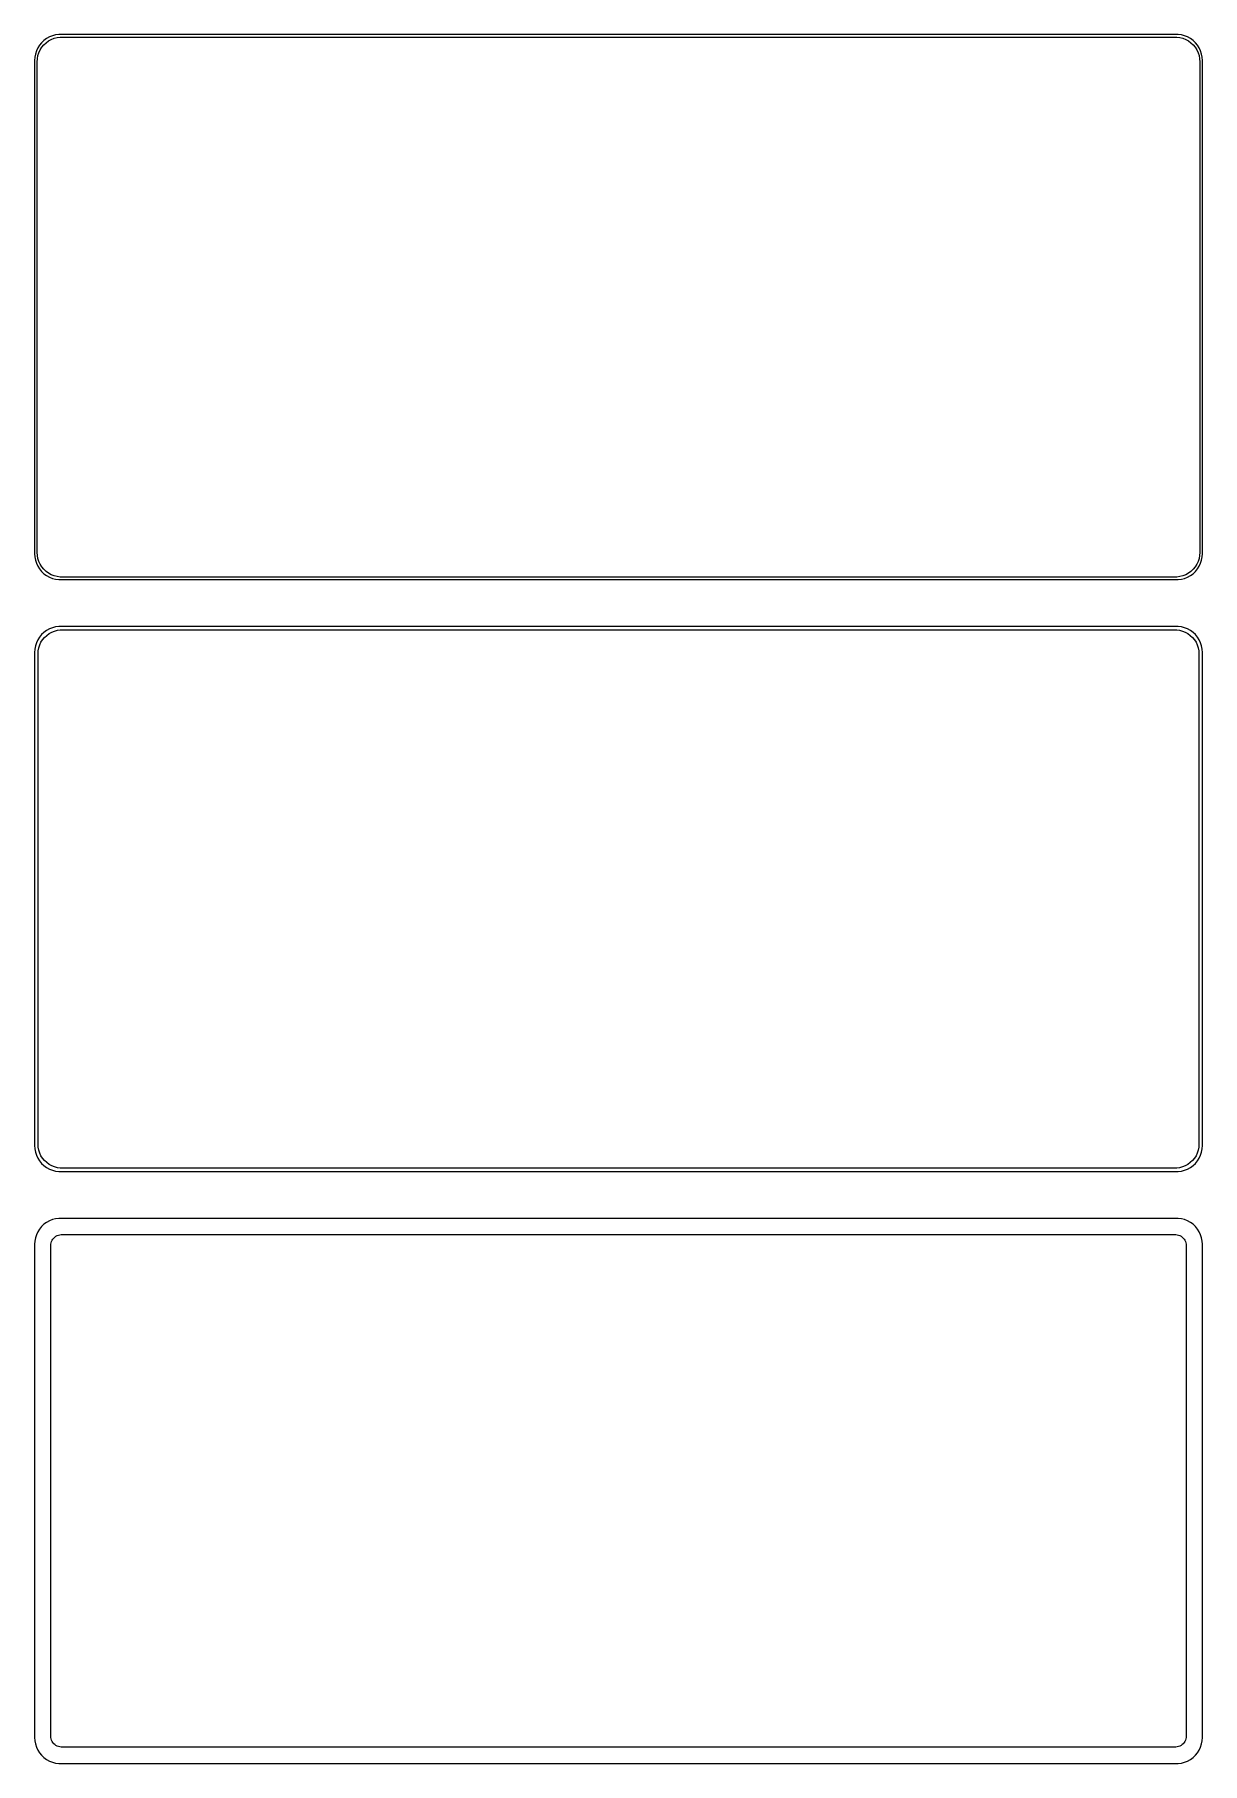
# Model space of a CAD drawing. Header units: metres. Extents: x -112 to 112, y 290 to 622.
import ezdxf

# ---------------------------------------------------------------- set-up
doc = ezdxf.new("R2010")
doc.units = ezdxf.units.M

msp = doc.modelspace()

# ---------------------------------------------------------------- linework, layer by layer
for p, q in [((-111.882, 619.909), (-112.149, 619.341)), ((-111.545, 620.439), (-111.882, 619.909)), ((-111.666, 618.999), (-111.412, 619.538)), ((-111.145, 620.923), (-111.545, 620.439)), ((-111.412, 619.538), (-111.093, 620.042)), ((-110.687, 621.353), (-111.145, 620.923)), ((-111.093, 620.042), (-110.713, 620.502)), ((-110.713, 620.502), (-110.278, 620.91)), ((-110.179, 621.722), (-110.687, 621.353)), ((-110.278, 620.91), (-109.795, 621.261)), ((-109.629, 622.024), (-110.179, 621.722)), ((-109.795, 621.261), (-109.272, 621.548)), ((-109.045, 622.255), (-109.629, 622.024)), ((-109.272, 621.548), (-108.718, 621.768)), ((-108.437, 622.411), (-109.045, 622.255)), ((-108.718, 621.768), (-108.14, 621.916)), ((-107.814, 622.49), (-108.437, 622.411)), ((-108.14, 621.916), (-107.548, 621.991)), ((107.814, 622.49), (-107.814, 622.49)), ((-107.548, 621.991), (107.548, 621.991)), ((107.548, 621.991), (108.14, 621.916)), ((108.437, 622.411), (107.814, 622.49)), ((108.14, 621.916), (108.718, 621.768)), ((109.045, 622.255), (108.437, 622.411)), ((108.718, 621.768), (109.272, 621.548)), ((109.629, 622.024), (109.045, 622.255)), ((109.272, 621.548), (109.795, 621.261)), ((110.179, 621.722), (109.629, 622.024)), ((109.795, 621.261), (110.278, 620.91)), ((110.687, 621.353), (110.179, 621.722)), ((110.278, 620.91), (110.713, 620.502)), ((111.145, 620.923), (110.687, 621.353)), ((110.713, 620.502), (111.093, 620.042)), ((111.093, 620.042), (111.412, 619.538)), ((111.545, 620.439), (111.145, 620.923)), ((111.412, 619.538), (111.666, 618.999)), ((111.882, 619.909), (111.545, 620.439)), ((112.149, 619.341), (111.882, 619.909)), ((-112.461, 618.127), (-112.5, 617.5)), ((-112.5, 617.5), (-112.5, 522.5)), ((-112.343, 618.743), (-112.461, 618.127)), ((-112.149, 619.341), (-112.343, 618.743)), ((-112, 617.25), (-111.963, 617.845)), ((-112, 522.75), (-112, 617.25)), ((-111.963, 617.845), (-111.851, 618.431)), ((-111.851, 618.431), (-111.666, 618.999)), ((111.666, 618.999), (111.851, 618.431)), ((111.851, 618.431), (111.963, 617.845)), ((111.963, 617.845), (112, 617.25)), ((112, 617.25), (112, 522.75)), ((112.343, 618.743), (112.149, 619.341)), ((112.461, 618.127), (112.343, 618.743)), ((112.5, 617.5), (112.461, 618.127)), ((112.5, 522.5), (112.5, 617.5)), ((-112.5, 522.5), (-112.461, 521.873)), ((-112.461, 521.873), (-112.343, 521.257)), ((-112.343, 521.257), (-112.149, 520.659)), ((-112.149, 520.659), (-111.882, 520.091)), ((-111.963, 522.155), (-112, 522.75)), ((-111.851, 521.569), (-111.963, 522.155)), ((-111.882, 520.091), (-111.545, 519.561)), ((-111.666, 521.001), (-111.851, 521.569)), ((-111.412, 520.462), (-111.666, 521.001)), ((-111.545, 519.561), (-111.145, 519.077)), ((-111.093, 519.958), (-111.412, 520.462)), ((-110.713, 519.498), (-111.093, 519.958)), ((-110.278, 519.09), (-110.713, 519.498)), ((110.713, 519.498), (110.278, 519.09)), ((111.093, 519.958), (110.713, 519.498)), ((111.412, 520.462), (111.093, 519.958)), ((111.145, 519.077), (111.545, 519.561)), ((111.666, 521.001), (111.412, 520.462)), ((111.545, 519.561), (111.882, 520.091)), ((111.851, 521.569), (111.666, 521.001)), ((111.963, 522.155), (111.851, 521.569)), ((111.882, 520.091), (112.149, 520.659)), ((112, 522.75), (111.963, 522.155)), ((112.149, 520.659), (112.343, 521.257)), ((112.343, 521.257), (112.461, 521.873)), ((112.461, 521.873), (112.5, 522.5)), ((-111.145, 519.077), (-110.687, 518.647)), ((-110.687, 518.647), (-110.179, 518.278)), ((-109.795, 518.739), (-110.278, 519.09)), ((-110.179, 518.278), (-109.629, 517.976)), ((-109.272, 518.452), (-109.795, 518.739)), ((-109.629, 517.976), (-109.045, 517.745)), ((-108.718, 518.232), (-109.272, 518.452)), ((-109.045, 517.745), (-108.437, 517.589)), ((-108.14, 518.084), (-108.718, 518.232)), ((-108.437, 517.589), (-107.814, 517.51)), ((-107.548, 518.009), (-108.14, 518.084)), ((-107.814, 517.51), (107.814, 517.51)), ((107.548, 518.009), (-107.548, 518.009)), ((108.14, 518.084), (107.548, 518.009)), ((107.814, 517.51), (108.437, 517.589)), ((108.718, 518.232), (108.14, 518.084)), ((108.437, 517.589), (109.045, 517.745)), ((109.272, 518.452), (108.718, 518.232)), ((109.045, 517.745), (109.629, 517.976)), ((109.795, 518.739), (109.272, 518.452)), ((109.629, 517.976), (110.179, 518.278)), ((110.278, 519.09), (109.795, 518.739)), ((110.179, 518.278), (110.687, 518.647)), ((110.687, 518.647), (111.145, 519.077)), ((-111.545, 506.439), (-111.882, 505.909)), ((-111.145, 506.923), (-111.545, 506.439)), ((-110.687, 507.353), (-111.145, 506.923)), ((-110.954, 505.941), (-110.588, 506.384)), ((-110.179, 507.722), (-110.687, 507.353)), ((-110.588, 506.384), (-110.168, 506.778)), ((-109.629, 508.024), (-110.179, 507.722)), ((-110.168, 506.778), (-109.703, 507.116)), ((-109.703, 507.116), (-109.199, 507.393)), ((-109.045, 508.255), (-109.629, 508.024)), ((-109.199, 507.393), (-108.665, 507.604)), ((-108.437, 508.411), (-109.045, 508.255)), ((-108.665, 507.604), (-108.108, 507.747)), ((-107.814, 508.49), (-108.437, 508.411)), ((-108.108, 507.747), (-107.537, 507.819)), ((107.814, 508.49), (-107.814, 508.49)), ((-107.537, 507.819), (107.537, 507.819)), ((107.537, 507.819), (108.108, 507.747)), ((108.437, 508.411), (107.814, 508.49)), ((108.108, 507.747), (108.665, 507.604)), ((109.045, 508.255), (108.437, 508.411)), ((108.665, 507.604), (109.199, 507.393)), ((109.629, 508.024), (109.045, 508.255)), ((109.199, 507.393), (109.703, 507.116)), ((110.179, 507.722), (109.629, 508.024)), ((109.703, 507.116), (110.168, 506.778)), ((110.168, 506.778), (110.588, 506.384)), ((110.687, 507.353), (110.179, 507.722)), ((110.588, 506.384), (110.954, 505.941)), ((111.145, 506.923), (110.687, 507.353)), ((111.545, 506.439), (111.145, 506.923)), ((111.882, 505.909), (111.545, 506.439)), ((-112.461, 504.127), (-112.5, 503.5)), ((-112.5, 503.5), (-112.5, 408.5)), ((-112.343, 504.743), (-112.461, 504.127)), ((-112.149, 505.341), (-112.343, 504.743)), ((-111.882, 505.909), (-112.149, 505.341)), ((-111.828, 503.25), (-111.792, 503.824)), ((-111.828, 408.75), (-111.828, 503.25)), ((-111.792, 503.824), (-111.685, 504.389)), ((-111.685, 504.389), (-111.507, 504.935)), ((-111.507, 504.935), (-111.262, 505.456)), ((-111.262, 505.456), (-110.954, 505.941)), ((110.954, 505.941), (111.262, 505.456)), ((111.262, 505.456), (111.507, 504.935)), ((111.507, 504.935), (111.685, 504.389)), ((111.685, 504.389), (111.792, 503.824)), ((111.792, 503.824), (111.828, 503.25)), ((111.828, 503.25), (111.828, 408.75)), ((112.149, 505.341), (111.882, 505.909)), ((112.343, 504.743), (112.149, 505.341)), ((112.461, 504.127), (112.343, 504.743)), ((112.5, 503.5), (112.461, 504.127)), ((112.5, 408.5), (112.5, 503.5)), ((-112.5, 408.5), (-112.461, 407.873)), ((-112.461, 407.873), (-112.343, 407.257)), ((-112.343, 407.257), (-112.149, 406.659)), ((-112.149, 406.659), (-111.882, 406.091)), ((-111.792, 408.176), (-111.828, 408.75)), ((-111.685, 407.611), (-111.792, 408.176)), ((-111.507, 407.065), (-111.685, 407.611)), ((-111.262, 406.544), (-111.507, 407.065)), ((-110.954, 406.059), (-111.262, 406.544)), ((111.262, 406.544), (110.954, 406.059)), ((111.507, 407.065), (111.262, 406.544)), ((111.685, 407.611), (111.507, 407.065)), ((111.792, 408.176), (111.685, 407.611)), ((111.828, 408.75), (111.792, 408.176)), ((111.882, 406.091), (112.149, 406.659)), ((112.149, 406.659), (112.343, 407.257)), ((112.343, 407.257), (112.461, 407.873)), ((112.461, 407.873), (112.5, 408.5)), ((-111.882, 406.091), (-111.545, 405.561)), ((-111.545, 405.561), (-111.145, 405.077)), ((-111.145, 405.077), (-110.687, 404.647)), ((-110.588, 405.616), (-110.954, 406.059)), ((-110.687, 404.647), (-110.179, 404.278)), ((-110.168, 405.222), (-110.588, 405.616)), ((-110.179, 404.278), (-109.629, 403.976)), ((-109.703, 404.884), (-110.168, 405.222)), ((-109.199, 404.607), (-109.703, 404.884)), ((-109.629, 403.976), (-109.045, 403.745)), ((-108.665, 404.396), (-109.199, 404.607)), ((-109.045, 403.745), (-108.437, 403.589)), ((-108.108, 404.253), (-108.665, 404.396)), ((-108.437, 403.589), (-107.814, 403.51)), ((-107.537, 404.181), (-108.108, 404.253)), ((-107.814, 403.51), (107.814, 403.51)), ((107.537, 404.181), (-107.537, 404.181)), ((108.108, 404.253), (107.537, 404.181)), ((107.814, 403.51), (108.437, 403.589)), ((108.665, 404.396), (108.108, 404.253)), ((108.437, 403.589), (109.045, 403.745)), ((109.199, 404.607), (108.665, 404.396)), ((109.045, 403.745), (109.629, 403.976)), ((109.703, 404.884), (109.199, 404.607)), ((109.629, 403.976), (110.179, 404.278)), ((110.168, 405.222), (109.703, 404.884)), ((110.588, 405.616), (110.168, 405.222)), ((110.179, 404.278), (110.687, 404.647)), ((110.954, 406.059), (110.588, 405.616)), ((110.687, 404.647), (111.145, 405.077)), ((111.145, 405.077), (111.545, 405.561)), ((111.545, 405.561), (111.882, 406.091)), ((-111.145, 392.923), (-111.545, 392.439)), ((-110.687, 393.353), (-111.145, 392.923)), ((-110.179, 393.722), (-110.687, 393.353)), ((-109.629, 394.024), (-110.179, 393.722)), ((-109.045, 394.255), (-109.629, 394.024)), ((-108.437, 394.411), (-109.045, 394.255)), ((-107.814, 394.49), (-108.437, 394.411)), ((107.814, 394.49), (-107.814, 394.49)), ((108.437, 394.411), (107.814, 394.49)), ((109.045, 394.255), (108.437, 394.411)), ((109.629, 394.024), (109.045, 394.255)), ((110.179, 393.722), (109.629, 394.024)), ((110.687, 393.353), (110.179, 393.722)), ((111.145, 392.923), (110.687, 393.353)), ((111.545, 392.439), (111.145, 392.923)), ((-112.461, 390.127), (-112.5, 389.5)), ((-112.343, 390.743), (-112.461, 390.127)), ((-112.149, 391.341), (-112.343, 390.743)), ((-111.882, 391.909), (-112.149, 391.341)), ((-111.545, 392.439), (-111.882, 391.909)), ((-109.343, 389.514), (-109.293, 389.775)), ((-109.293, 389.775), (-109.211, 390.027)), ((-109.211, 390.027), (-109.099, 390.266)), ((-109.099, 390.266), (-108.957, 390.49)), ((-108.957, 390.49), (-108.788, 390.694)), ((-108.788, 390.694), (-108.595, 390.875)), ((-108.595, 390.875), (-108.38, 391.031)), ((-108.38, 391.031), (-108.148, 391.159)), ((-108.148, 391.159), (-107.902, 391.256)), ((-107.902, 391.256), (-107.645, 391.322)), ((-107.645, 391.322), (-107.382, 391.355)), ((-107.382, 391.355), (107.382, 391.355)), ((107.382, 391.355), (107.645, 391.322)), ((107.645, 391.322), (107.902, 391.256)), ((107.902, 391.256), (108.148, 391.159)), ((108.148, 391.159), (108.38, 391.031)), ((108.38, 391.031), (108.595, 390.875)), ((108.595, 390.875), (108.788, 390.694)), ((108.788, 390.694), (108.957, 390.49)), ((108.957, 390.49), (109.099, 390.266)), ((109.099, 390.266), (109.211, 390.027)), ((109.211, 390.027), (109.293, 389.775)), ((109.293, 389.775), (109.343, 389.514)), ((111.882, 391.909), (111.545, 392.439)), ((112.149, 391.341), (111.882, 391.909)), ((112.343, 390.743), (112.149, 391.341)), ((112.461, 390.127), (112.343, 390.743)), ((112.5, 389.5), (112.461, 390.127)), ((-112.5, 389.5), (-112.5, 294.5)), ((-109.36, 389.25), (-109.343, 389.514)), ((-109.36, 294.75), (-109.36, 389.25)), ((109.343, 389.514), (109.36, 389.25)), ((109.36, 389.25), (109.36, 294.75)), ((112.5, 294.5), (112.5, 389.5)), ((-112.5, 294.5), (-112.461, 293.873)), ((-112.461, 293.873), (-112.343, 293.257)), ((-112.343, 293.257), (-112.149, 292.659)), ((-109.343, 294.486), (-109.36, 294.75)), ((-109.293, 294.225), (-109.343, 294.486)), ((-109.211, 293.973), (-109.293, 294.225)), ((-109.099, 293.734), (-109.211, 293.973)), ((-108.957, 293.51), (-109.099, 293.734)), ((-108.788, 293.306), (-108.957, 293.51)), ((-108.595, 293.125), (-108.788, 293.306)), ((-108.38, 292.969), (-108.595, 293.125)), ((108.595, 293.125), (108.38, 292.969)), ((108.788, 293.306), (108.595, 293.125)), ((108.957, 293.51), (108.788, 293.306)), ((109.099, 293.734), (108.957, 293.51)), ((109.211, 293.973), (109.099, 293.734)), ((109.293, 294.225), (109.211, 293.973)), ((109.343, 294.486), (109.293, 294.225)), ((109.36, 294.75), (109.343, 294.486)), ((112.149, 292.659), (112.343, 293.257)), ((112.343, 293.257), (112.461, 293.873)), ((112.461, 293.873), (112.5, 294.5)), ((-112.149, 292.659), (-111.882, 292.091)), ((-111.882, 292.091), (-111.545, 291.561)), ((-111.545, 291.561), (-111.145, 291.077)), ((-111.145, 291.077), (-110.687, 290.647)), ((-110.687, 290.647), (-110.179, 290.278)), ((-110.179, 290.278), (-109.629, 289.976)), ((-109.629, 289.976), (-109.045, 289.745)), ((-109.045, 289.745), (-108.437, 289.589)), ((-108.148, 292.841), (-108.38, 292.969)), ((-107.902, 292.744), (-108.148, 292.841)), ((-107.645, 292.678), (-107.902, 292.744)), ((-107.382, 292.645), (-107.645, 292.678)), ((107.382, 292.645), (-107.382, 292.645)), ((107.645, 292.678), (107.382, 292.645)), ((107.902, 292.744), (107.645, 292.678)), ((108.148, 292.841), (107.902, 292.744)), ((108.38, 292.969), (108.148, 292.841)), ((108.437, 289.589), (109.045, 289.745)), ((109.045, 289.745), (109.629, 289.976)), ((109.629, 289.976), (110.179, 290.278)), ((110.179, 290.278), (110.687, 290.647)), ((110.687, 290.647), (111.145, 291.077)), ((111.145, 291.077), (111.545, 291.561)), ((111.545, 291.561), (111.882, 292.091)), ((111.882, 292.091), (112.149, 292.659)), ((-108.437, 289.589), (-107.814, 289.51)), ((-107.814, 289.51), (107.814, 289.51)), ((107.814, 289.51), (108.437, 289.589))]:
    msp.add_line(p, q)

doc.saveas('drawing.dxf')
